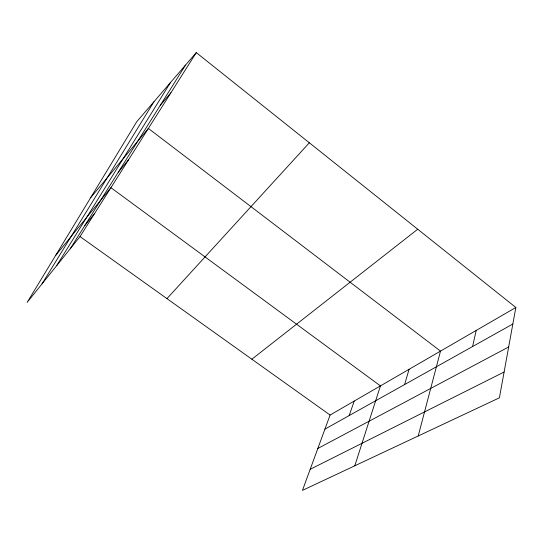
<?xml version="1.0" encoding="UTF-8"?>
<svg xmlns="http://www.w3.org/2000/svg" width="543" height="543" viewBox="0 0 543 543"><rect width="100%" height="100%" fill="white"/><g stroke="black" fill="none" stroke-linecap="round" stroke-linejoin="round"><path stroke-width="0.81" d="M515.85 307.481L499.404 397.822L302.465 490.383L330.083 415.042L515.85 307.481L196.281 52.617L136.788 121.646L27.15 302.39L80.025 236.572L196.281 52.617M472.573 346.536L476.204 330.436M418.219 435.981L440.502 351.111L148.368 128.426L90.708 197.604M404.603 384.559L409.083 369.301M354.783 465.799L380.433 385.89L110.921 187.688L55.576 255.529M349.203 415.551L354.199 401.08M42.028 283.867L153.934 101.745M56.648 265.676L170.461 82.57M70.19 248.816L185.509 65.112M84.728 225.65L94.767 213.25M118.299 172.179L128.698 159.547M160.246 105.349L170.936 92.71M166.959 298.616L309.34 142.782M251.857 359.215L417.723 229.227M324.918 429.14L512.843 324.008M317.825 448.484L508.662 346.97M310.202 469.288L504.101 372.023M80.025 236.572L330.083 415.042"/></g></svg>
